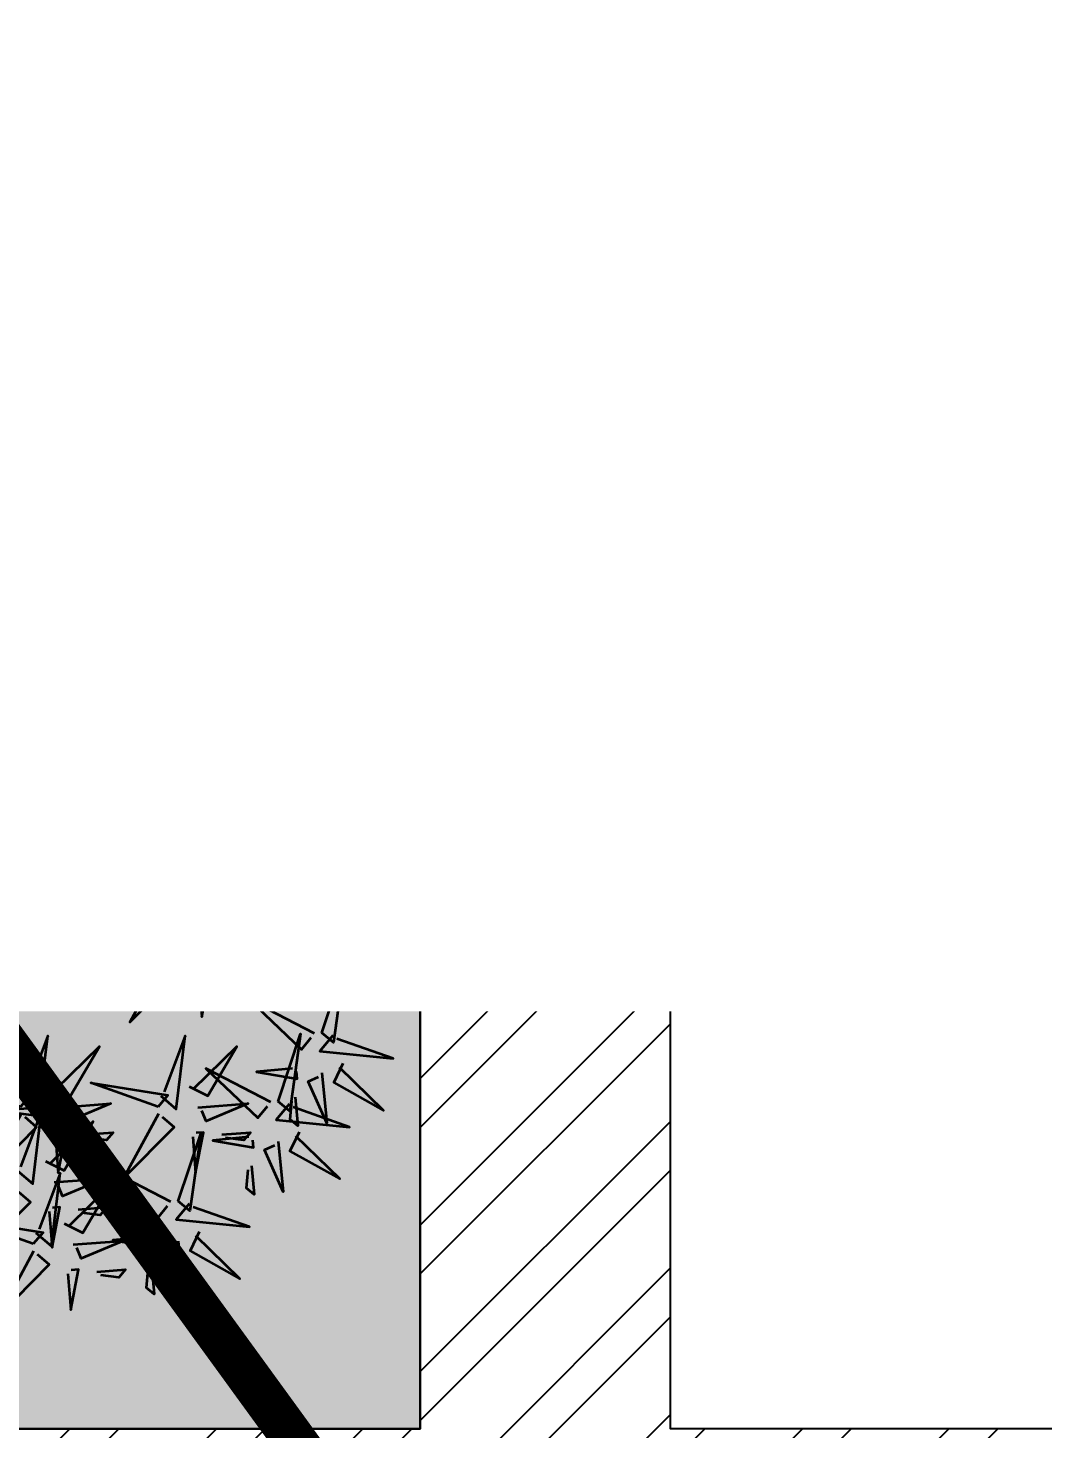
# Model space of a CAD drawing. Header units: millimetres. Extents: x -176651 to 424033, y -469666 to 486614.
# Drawn here: x 225212 to 226145, y 58050 to 59338 of the extents above; entities that cross this region are included whole.
import ezdxf
from ezdxf import colors
from ezdxf.entities.mleader import LeaderData, LeaderLine
from ezdxf.math import Vec2, Vec3

# ---------------------------------------------------------------- set-up
doc = ezdxf.new("R2010")
doc.units = ezdxf.units.MM
doc.set_wipeout_variables(frame=1)
doc.linetypes.add('1625W-Roof Plan$0$DASHED', pattern=[0.75, 0.5, -0.25])
for name, color, linetype in [('1625_West Villa$0$ad-Elevation 10', 8, 'Continuous'), ('1625_West Villa$0$ad-Furniture', 8, 'Continuous'), ('1625_West Villa$0$ad-Verandah', 8, 'Continuous'), ('1625_West Villa$0$ad-Wall', 8, 'Continuous'), ('1625_West Villa$0$ad-Wall hatch', 8, 'Continuous'), ('1625W-Roof Plan$0$ad-Secondary Roof', 8, 'Continuous'), ('ad-Plinth', 8, 'Continuous'), ('Site Levels$0$ad-Lvl-Entance road', 4, 'Continuous')]:
    doc.layers.add(name, color=color, linetype=linetype)
doc.layers.add('1625_West Villa$0$ad-Landscape', color=8, linetype='Continuous', lineweight=35)
doc.styles.add('Site Levels$0$Standard', font='arial.ttf')

# ---------------------------------------------------------------- blocks, each defined once
blk = doc.blocks.new('zw$F00C')
at = {"layer": 'ad-Plinth', "ltscale": 5}
blk.add_lwpolyline([(0, 13620), (12120, 13620), (12120, 0), (0, 0), (0, 4745), (2830, 4745), (2830, 8645), (0, 8645)], close=True, dxfattribs=at)
blk = doc.blocks.new('zw$898C')
at = {"layer": 'ad-Plinth', "ltscale": 5}
blk.add_blockref('zw$F00C', (30903.5, -375453.9), dxfattribs=at)
blk = doc.blocks.new('1625_West Villa$0$zw$7F57')
blk.add_wipeout([(230, 1350), (230, -1350), (0, -1350), (0, 1350)]).dxf.layer = '1625_West Villa$0$ad-Elevation 10'
at = {"layer": '1625_West Villa$0$ad-Elevation 10'}
for points in [[(0, -1350), (0, 1350)], [(230, -1350), (230, 1350)], [(100, 1300), (100, -1300)], [(130, 1300), (130, -1300)]]:
    blk.add_lwpolyline(points, dxfattribs=at)
blk.add_lwpolyline([(0, -1300), (0, -1350), (230, -1350), (230, -1300)], close=True, dxfattribs=at)
blk = doc.blocks.new('1625_West Villa$0$zw$6266')
at = {"layer": '1625_West Villa$0$ad-Wall hatch', "transparency": 33554610}
h = blk.add_hatch(dxfattribs=at)
h.set_pattern_fill('ANSI32', color=256, scale=10)
h.set_pattern_definition([(45, (388774.33, 102900.03), (-67.35192, 67.35192), []), (45, (388819.235, 102900.03), (-67.35192, 67.35192), [])])
h.paths.add_polyline_path([(230, 8875), (230, 9105), (0, 9105), (0, 8645), (2830, 8645), (2830, 4745), (0, 4745), (0, 0), (9240, 0), (9240, 230), (8540, 230), (8540, 4745), (4810, 4745), (4810, 4515), (4995, 4515), (4995, 3930), (5110, 3930), (5110, 4630), (8310, 4630), (8310, 3130), (6860, 3130), (6860, 3015), (8310, 3015), (8310, 230), (5110, 230), (5110, 3015), (6060, 3015), (6060, 3130), (4995, 3130), (4995, 230), (230, 230), (230, 4515), (3910, 4515), (3910, 4745), (3060, 4745), (3060, 8875)])
at = {"layer": '1625_West Villa$0$ad-Furniture'}
blk.add_blockref('1625_West Villa$0$zw$7F57', (2830, 6695), dxfattribs=at)
at = {"layer": '1625_West Villa$0$ad-Wall'}
blk.add_lwpolyline([(3910, 4745), (3060, 4745), (3060, 8875), (230, 8875), (230, 9105), (0, 9105), (0, 8645), (2830, 8645), (2830, 4745), (0, 4745), (0, 0), (9240, 0)], dxfattribs=at)
blk = doc.blocks.new('1625_West Villa$0$bamboo')
at = {"layer": '1625_West Villa$0$ad-Landscape', "color": 76}
blk.add_line((-470.6, -139.1), (-761.2, -217.2), dxfattribs=at)
for points in [[(-756.4, 1206.5), (-805.8, 1354.1), (-782.2, 1185.2), (-756.4, 1206.5)], [(-412.1, 1350.9), (-383.7, 1316.4), (-543.9, 1300.2), (-420.7, 1343.8)], [(-740.7, 1205), (-598.8, 1278.5), (-712.2, 1170.5), (-733.6, 1196.4)], [(-500.1, 1137.3), (-534, 1108.2), (-553.5, 1268), (-507.4, 1145.8)], [(-561.9, 1157.8), (-603.1, 1137.1), (-666.2, 1244.8), (-570.4, 1150.5)], [(-780.7, 1200.9), (-752.3, 1166.4), (-912.5, 1150.2), (-789.3, 1193.8)], [(-439.4, 1173.7), (-411, 1139.2), (-571.2, 1122.9), (-448, 1166.6)], [(-802.5, 1139.6), (-782.6, 1098), (-891.6, 1037.1), (-795.3, 1130.9)], [(-773.2, 987.3), (-807.1, 958.2), (-826.6, 1118), (-780.4, 995.8)], [(-756.8, 1119.3), (-767.3, 1009.2), (-726.8, 1100.5), (-749.7, 1110.6)], [(-692.4, 1128.9), (-613.8, 1121.3), (-702.5, 1106.1), (-701, 1121.8)], [(-581.3, 1111.7), (-691.5, 1120), (-599.4, 1081.4), (-589.8, 1104.4)], [(-461.1, 1112.3), (-441.3, 1070.7), (-550.3, 1009.8), (-454, 1103.7)], [(-698.4, 1066), (-704.4, 1003.1), (-687.2, 1017.3), (-691.3, 1057.4)], [(-633.3, 1052.3), (-696.3, 1057), (-681.8, 1040.1), (-641.8, 1045)], [(-570.3, 1047.5), (-576.3, 968.8), (-593.4, 1057.2), (-577.6, 1056)], [(-767.1, 963.1), (-620.5, 1015.5), (-788.9, 988.5), (-767.1, 963.1)], [(-768.3, 947.3), (-691.9, 807), (-802.2, 918.2), (-776.8, 940.1)], [(-592.6, 770.2), (-641.9, 917.8), (-618.4, 748.9), (-592.6, 770.2)], [(-576.8, 768.6), (-434.9, 842.2), (-548.4, 734.1), (-569.7, 760)], [(-959.1, 700.5), (-817.2, 774), (-930.7, 666), (-952, 691.8)], [(-616.9, 764.6), (-588.5, 730.1), (-748.7, 713.9), (-625.5, 757.5)], [(-638.6, 703.2), (-618.8, 661.6), (-727.8, 600.7), (-631.5, 694.6)], [(-619.9, 538.4), (-669.2, 686), (-645.7, 517), (-619.9, 538.4)], [(-593, 682.9), (-603.5, 572.8), (-563, 664.1), (-585.9, 674.3)], [(-528.6, 692.6), (-450, 684.9), (-538.7, 669.7), (-537.2, 685.5)], [(-534.6, 629.7), (-540.6, 566.8), (-523.4, 581), (-527.5, 621)], [(-604.1, 536.8), (-462.2, 610.4), (-575.7, 502.3), (-597, 528.2)], [(-650.3, 428.2), (-684.2, 399.1), (-703.7, 559), (-657.6, 436.7)], [(-712.1, 448.7), (-753.3, 428.1), (-816.4, 535.7), (-720.6, 441.4)], [(-644.2, 532.8), (-615.8, 498.3), (-776, 482), (-652.8, 525.7)], [(-665.9, 471.4), (-646.1, 429.8), (-755.1, 368.9), (-658.8, 462.8)], [(-555.9, 460.7), (-477.3, 453.1), (-566, 437.9), (-564.5, 453.6)], [(-644.2, 404), (-497.6, 456.4), (-666, 429.4), (-644.2, 404)], [(-620.3, 451.1), (-630.8, 341), (-590.3, 432.3), (-613.2, 442.5)], [(-731.5, 402.7), (-841.7, 410.9), (-749.6, 372.3), (-739.9, 395.4)], [(-645.4, 388.3), (-569, 247.9), (-679.3, 359.1), (-653.9, 381)], [(-561.9, 397.8), (-567.9, 334.9), (-550.7, 349.1), (-554.8, 389.2)], [(-783.5, 343.2), (-846.5, 347.9), (-832, 331), (-792, 335.9)], [(-720.5, 338.5), (-726.5, 259.7), (-743.5, 348.1), (-727.8, 346.9)], [(-606.2, 183.8), (-655.6, 331.4), (-632, 162.5), (-606.2, 183.8)], [(-590.5, 182.3), (-448.6, 255.9), (-562, 147.8), (-583.4, 173.7)], [(-918.2, 114.1), (-776.2, 187.7), (-889.7, 79.6), (-911, 105.5)], [(-630.5, 178.2), (-602.1, 143.7), (-762.3, 127.5), (-639.2, 171.1)], [(-510.6, -20.7), (-560, 126.9), (-536.5, -42), (-510.6, -20.7)], [(-444.7, 143.6), (-555, 151.8), (-462.9, 113.3), (-453.2, 136.3)], [(-652.3, 116.9), (-632.5, 75.3), (-741.4, 14.4), (-645.2, 108.2)], [(-606.6, 96.6), (-617.1, -13.5), (-576.7, 77.8), (-599.5, 88)], [(-542.2, 106.2), (-463.6, 98.6), (-552.3, 83.4), (-550.8, 99.1)], [(-496.8, 84.1), (-559.8, 88.8), (-545.3, 71.9), (-505.3, 76.8)], [(-535, -26.3), (-506.5, -60.8), (-666.8, -77), (-543.6, -33.4)], [(-444.7, -401.9), (-555, -393.6), (-462.9, -432.2), (-453.2, -409.1)], [(-496.8, -461.3), (-559.8, -456.6), (-545.3, -473.5), (-505.3, -468.6)]]:
    blk.add_lwpolyline(points, dxfattribs=at)
at = {"layer": '1625_West Villa$0$ad-Landscape', "color": 62}
for points in [[(-835, 1007.8), (-876.2, 987.1), (-939.2, 1094.8), (-843.4, 1000.5)], [(-854.3, 961.7), (-964.6, 970), (-872.5, 931.4), (-862.8, 954.4)], [(-1166, 756.5), (-1215.3, 904.1), (-1191.8, 735.2), (-1166, 756.5)], [(-906.4, 902.3), (-969.4, 907), (-954.8, 890.1), (-914.9, 895)], [(-843.4, 897.5), (-849.4, 818.8), (-866.4, 907.2), (-850.7, 906)], [(-1150.2, 755), (-1008.3, 828.6), (-1121.8, 720.5), (-1143.1, 746.4)], [(-974.8, 702), (-1024.2, 849.6), (-1000.7, 680.7), (-974.8, 702)], [(-1190.3, 750.9), (-1161.9, 716.5), (-1322.1, 700.2), (-1198.9, 743.8)], [(-1212, 689.6), (-1192.2, 648), (-1301.2, 587.1), (-1204.9, 680.9)], [(-999.2, 696.4), (-970.7, 661.9), (-1131, 645.7), (-1007.8, 689.3)], [(-1102, 678.9), (-1023.4, 671.3), (-1112.1, 656.1), (-1110.6, 671.8)], [(-1166.4, 669.3), (-1176.9, 559.2), (-1136.4, 650.5), (-1159.3, 660.7)], [(-1059.9, 523.7), (-1093.8, 494.6), (-1113.3, 654.4), (-1067.1, 532.2)], [(-1121.7, 544.2), (-1162.9, 523.5), (-1225.9, 631.2), (-1130.2, 536.9)], [(-1108, 616), (-1114, 553.1), (-1096.8, 567.3), (-1100.9, 607.4)], [(-1020.9, 635), (-1001.1, 593.4), (-1110, 532.6), (-1013.8, 626.4)], [(-975.2, 614.7), (-985.8, 504.7), (-945.3, 596), (-968.1, 606.1)], [(-910.8, 624.4), (-832.2, 616.8), (-921, 601.5), (-919.5, 617.3)], [(-1288.8, 429.3), (-1338.2, 576.9), (-1314.7, 408), (-1288.8, 429.3)], [(-1053.8, 499.5), (-907.2, 551.9), (-1075.6, 524.9), (-1053.8, 499.5)], [(-916.9, 561.5), (-922.9, 498.6), (-905.6, 512.8), (-909.7, 552.9)], [(-1273.1, 427.7), (-1131.2, 501.3), (-1244.7, 393.3), (-1266, 419.1)], [(-1141, 498.1), (-1251.3, 506.4), (-1159.2, 467.8), (-1149.5, 490.8)], [(-1055, 483.7), (-978.6, 343.4), (-1088.9, 454.6), (-1063.5, 476.4)], [(-1193.1, 438.6), (-1256.1, 443.4), (-1241.5, 426.4), (-1201.6, 431.4)], [(-1130.1, 433.9), (-1136.1, 355.2), (-1153.1, 443.6), (-1137.4, 442.4)], [(-1313.2, 423.7), (-1284.7, 389.2), (-1445, 373), (-1321.8, 416.6)], [(-1334.9, 362.3), (-1315.1, 320.7), (-1424, 259.8), (-1327.8, 353.7)], [(-1289.2, 342), (-1299.8, 231.9), (-1259.3, 323.3), (-1282.1, 333.4)], [(-1224.9, 351.7), (-1146.2, 344), (-1235, 328.8), (-1233.5, 344.6)], [(-1230.9, 288.8), (-1236.9, 225.9), (-1219.6, 240.1), (-1223.8, 280.1)], [(-1166, 102), (-1215.3, 249.6), (-1191.8, 80.7), (-1166, 102)], [(-933.9, 115.6), (-983.2, 263.3), (-959.7, 94.3), (-933.9, 115.6)], [(-1150.2, 100.5), (-1008.3, 174), (-1121.8, 66), (-1143.1, 91.9)], [(-1357.1, -48), (-1406.5, 99.6), (-1382.9, -69.3), (-1357.1, -48)], [(-1190.3, 96.4), (-1161.9, 61.9), (-1322.1, 45.7), (-1198.9, 89.3)], [(-958.2, 110.1), (-929.8, 75.6), (-1090, 59.3), (-966.8, 103)], [(-1212, 35.1), (-1192.2, -6.5), (-1301.2, -67.4), (-1204.9, 26.4)], [(-979.9, 48.7), (-960.1, 7.1), (-1069.1, -53.8), (-972.8, 40.1)], [(-869.9, 38), (-791.3, 30.4), (-880, 15.2), (-878.5, 30.9)], [(-548.2, 43.3), (-554.2, -19.6), (-537, -5.4), (-541.1, 34.7)], [(-1341.4, -49.5), (-1199.5, 24), (-1312.9, -84), (-1334.3, -58.1)], [(-1166.4, 14.8), (-1176.9, -95.3), (-1136.4, -4), (-1159.3, 6.1)], [(-1102, 24.4), (-1023.4, 16.8), (-1112.1, 1.6), (-1110.6, 17.3)], [(-934.3, 28.4), (-944.8, -81.7), (-904.3, 9.6), (-927.2, 19.8)], [(-875.9, -24.9), (-881.9, -87.8), (-864.7, -73.6), (-868.8, -33.5)], [(-718.6, -144.5), (-752.5, -173.6), (-772, -13.7), (-725.8, -136)], [(-1381.4, -53.6), (-1353, -88.1), (-1513.2, -104.3), (-1390.1, -60.7)], [(-1108, -38.5), (-1114, -101.4), (-1096.8, -87.2), (-1100.9, -47.1)], [(-780.4, -124), (-821.5, -144.7), (-884.6, -37), (-788.8, -131.3)], [(-556.7, -87.7), (-536.9, -129.3), (-645.8, -190.1), (-549.6, -96.3)], [(-1403.2, -114.9), (-1383.3, -156.5), (-1492.3, -217.4), (-1396.1, -123.6)], [(-712.5, -168.7), (-565.9, -116.3), (-734.3, -143.3), (-712.5, -168.7)], [(-1357.5, -135.2), (-1368, -245.3), (-1327.6, -154), (-1350.4, -143.9)], [(-1293.1, -125.6), (-1214.5, -133.2), (-1303.2, -148.4), (-1301.7, -132.7)], [(-1143.7, -283.2), (-1143, -123.3), (-1099.9, -274), (-1132.7, -280.9)], [(-799.7, -170.1), (-910, -161.8), (-817.9, -200.4), (-808.2, -177.3)], [(-1299.1, -188.5), (-1305.1, -251.4), (-1287.9, -237.2), (-1292, -197.1)], [(-1053.9, -275.7), (-1010.7, -209.6), (-1038.4, -295.3), (-1051.6, -286.6)], [(-713.7, -184.4), (-637.3, -324.8), (-747.6, -213.6), (-722.2, -191.7)], [(-851.8, -229.5), (-914.8, -224.8), (-900.2, -241.7), (-860.3, -236.8)], [(-788.8, -234.2), (-794.8, -313), (-811.8, -224.6), (-796, -225.8)], [(-1152.3, -296.4), (-1306, -271.7), (-1145.4, -329.2), (-1152.3, -296.4)], [(-841.4, -403.5), (-875.3, -432.7), (-894.8, -272.8), (-848.7, -395.1)], [(-903.2, -383.1), (-944.4, -403.7), (-1007.5, -296), (-911.7, -390.3)], [(-1158.7, -320.6), (-1114.9, -311.4), (-1174.8, -460.8), (-1156.4, -331.5)], [(-1075.2, -337.2), (-982.6, -397.6), (-1044.7, -319.4), (-1064.3, -334.9)], [(-1000.9, -310.2), (-948, -344.7), (-952.6, -322.9), (-990, -307.9)], [(-1114.4, -368.3), (-1068.3, -370), (-1064.9, -494.8), (-1103.4, -366)], [(-835.4, -427.8), (-688.8, -375.4), (-857.2, -402.4), (-835.4, -427.8)], [(-922.6, -429.1), (-1032.9, -420.9), (-940.7, -459.5), (-931.1, -436.4)], [(-1179.6, -607.1), (-1229, -459.4), (-1205.5, -628.4), (-1179.6, -607.1)], [(-836.6, -443.5), (-760.1, -583.9), (-870.5, -472.6), (-845, -450.8)], [(-974.6, -488.6), (-1037.7, -483.9), (-1023.1, -500.8), (-983.1, -495.9)], [(-911.6, -493.3), (-917.6, -572.1), (-934.7, -483.7), (-918.9, -484.8)], [(-1163.9, -608.6), (-1022, -535), (-1135.5, -643.1), (-1156.8, -617.2)], [(-1204, -612.6), (-1175.5, -647.1), (-1335.8, -663.4), (-1212.6, -619.7)], [(-1084.1, -757), (-1133.4, -609.4), (-1109.9, -778.4), (-1084.1, -757)], [(-889.6, -724), (-930.8, -744.6), (-993.8, -636.9), (-898.1, -731.2)], [(-827.8, -744.4), (-861.7, -773.6), (-881.2, -613.7), (-835.1, -736)], [(-589.2, -724), (-630.4, -744.6), (-693.5, -636.9), (-597.7, -731.2)], [(-527.4, -744.4), (-561.3, -773.6), (-580.8, -613.7), (-534.7, -736)], [(-1225.7, -674), (-1205.9, -715.6), (-1314.8, -776.5), (-1218.6, -682.6)], [(-1180, -694.3), (-1190.5, -804.4), (-1150.1, -713.1), (-1172.9, -702.9)], [(-1115.6, -684.7), (-1037, -692.3), (-1125.7, -707.5), (-1124.2, -691.8)], [(-1068.3, -758.6), (-926.4, -685), (-1039.9, -793.1), (-1061.2, -767.2)], [(-821.7, -768.6), (-675.1, -716.3), (-843.5, -743.3), (-821.7, -768.6)], [(-444.7, -715.5), (-555, -707.2), (-462.9, -745.8), (-453.2, -722.8)], [(-521.3, -768.6), (-374.8, -716.3), (-543.2, -743.3), (-521.3, -768.6)], [(-1108.4, -762.6), (-1079.9, -797.1), (-1240.2, -813.4), (-1117, -769.7)], [(-1121.6, -747.6), (-1127.7, -810.5), (-1110.4, -796.3), (-1114.5, -756.2)], [(-908.9, -770), (-1019.2, -761.8), (-927.1, -800.3), (-917.4, -777.3)], [(-608.6, -770), (-718.8, -761.8), (-626.7, -800.3), (-617.1, -777.3)], [(-822.9, -784.4), (-746.5, -924.8), (-856.8, -813.5), (-831.4, -791.7)], [(-513.8, -908.1), (-547.7, -937.2), (-567.2, -777.3), (-521, -899.6)], [(-496.8, -774.9), (-559.8, -770.2), (-545.3, -787.1), (-505.3, -782.2)], [(-522.5, -784.4), (-446.1, -924.8), (-556.4, -813.5), (-531, -791.7)], [(-1130.1, -824), (-1110.3, -865.6), (-1219.3, -926.5), (-1123, -832.6)], [(-961, -829.5), (-1024, -824.8), (-1009.5, -841.7), (-969.5, -836.8)], [(-898, -834.2), (-904, -913), (-921, -824.6), (-905.3, -825.7)], [(-660.6, -829.5), (-723.6, -824.8), (-709.1, -841.7), (-669.1, -836.8)], [(-575.6, -887.6), (-616.8, -908.3), (-679.8, -800.6), (-584, -894.9)], [(-597.6, -834.2), (-603.6, -913), (-620.7, -824.6), (-604.9, -825.7)], [(-1084.5, -844.3), (-1095, -954.4), (-1054.5, -863.1), (-1077.3, -852.9)], [(-1020.1, -834.7), (-941.4, -842.3), (-1030.2, -857.5), (-1028.7, -841.8)], [(-865.6, -975.2), (-915, -827.6), (-891.5, -996.5), (-865.6, -975.2)], [(-1026.1, -897.6), (-1032.1, -960.5), (-1014.9, -946.3), (-1019, -906.2)], [(-849.9, -976.7), (-708, -903.2), (-821.4, -1011.2), (-842.8, -985.4)], [(-554.7, -1044.4), (-588.6, -1073.6), (-608.1, -913.7), (-562, -1036)], [(-616.5, -1023.9), (-657.7, -1044.6), (-720.8, -936.9), (-625, -1031.2)], [(-594.9, -933.7), (-705.2, -925.4), (-613.1, -964), (-603.4, -940.9)], [(-508.9, -948), (-432.5, -1088.4), (-542.8, -977.2), (-517.4, -955.3)], [(-889.9, -980.8), (-861.5, -1015.3), (-1021.7, -1031.5), (-898.6, -987.9)], [(-647, -993.1), (-710, -988.4), (-695.4, -1005.3), (-655.5, -1000.4)], [(-584, -997.8), (-590, -1076.6), (-607, -988.2), (-591.3, -989.4)], [(-548.6, -1068.6), (-402.1, -1016.3), (-570.5, -1043.2), (-548.6, -1068.6)], [(-911.7, -1042.2), (-891.9, -1083.8), (-1000.8, -1144.6), (-904.6, -1050.8)], [(-866, -1062.5), (-876.5, -1172.5), (-836.1, -1081.2), (-858.9, -1071.1)], [(-801.6, -1052.8), (-723, -1060.4), (-811.7, -1075.7), (-810.2, -1059.9)], [(-635.9, -1070), (-746.1, -1061.7), (-654, -1100.3), (-644.4, -1077.3)], [(-549.8, -1084.4), (-473.4, -1224.8), (-583.8, -1113.5), (-558.3, -1091.7)], [(-807.6, -1115.7), (-813.6, -1178.6), (-796.4, -1164.4), (-800.5, -1124.4)], [(-687.9, -1129.5), (-751, -1124.7), (-736.4, -1141.7), (-696.4, -1136.8)], [(-624.9, -1134.2), (-630.9, -1213), (-648, -1124.6), (-632.2, -1125.7)]]:
    blk.add_lwpolyline(points, dxfattribs=at)
blk = doc.blocks.new('1625_West Villa$0$zw$6CCD')
at = {"transparency": 33554559}
h = blk.add_hatch(color=256, dxfattribs=at)
h.dxf.hatch_style = 1
h.set_gradient(color1=(153, 204, 0), color2=(63, 127, 0), tint=1, name='INVSPHERICAL')
h.paths.add_polyline_path([(0, -4975), (2830, -4975), (2830, -8875), (0, -8875)])
h = blk.add_hatch(dxfattribs=at)
h.set_pattern_fill('GRASS', color=74)
h.set_pattern_definition([(90, (-461574.16, 207857.781), (-17.96051224, 17.96051224), [4.7625, -31.1585245]), (45, (-461574.16, 207857.78), (-17.9605122, 17.9605122), [4.7625, -20.6375]), (135, (-461574.16, 207857.78), (-17.9605122, -17.9605122), [4.7625, -20.6375])])
h.paths.add_polyline_path([(2830, -4975), (0, -4975), (0, -8875), (2830, -8875)])
at = {"layer": '1625_West Villa$0$ad-Elevation 10'}
blk.add_lwpolyline([(0, -4975), (2830, -4975), (2830, -8875), (0, -8875)], close=True, dxfattribs=at)
at = {"layer": '1625_West Villa$0$ad-Landscape', "linetype": 'Continuous', "xscale": -0.4205116771710663, "yscale": 0.4205116771710663, "zscale": 0.4205116771710663}
blk.add_blockref('1625_West Villa$0$bamboo', (2243.3, -8255.5), dxfattribs=at)
blk = doc.blocks.new('1625W-Roof Plan$0$A$Ca594aa6c')
at = {"layer": '1625W-Roof Plan$0$ad-Secondary Roof', "linetype": '1625W-Roof Plan$0$DASHED', "ltscale": 2, "const_width": 40}
blk.add_lwpolyline([(2380, -8425), (4485.4, -11322.5), (2380, -14220), (-600, -14220), (-600, -8425)], close=True, dxfattribs=at)
blk = doc.blocks.new('1625W-Roof Plan')
blk.add_blockref('1625W-Roof Plan$0$A$Ca594aa6c', (0, 13620))
blk = doc.blocks.new('1625_West Villa')
at = {"layer": '1625_West Villa$0$ad-Verandah'}
blk.add_blockref('1625_West Villa$0$zw$6CCD', (0, 13620), dxfattribs=at)
blk.add_blockref('1625W-Roof Plan', (0, 0))
blk.add_blockref('1625_West Villa$0$zw$6266', (0, 0))
blk = doc.blocks.new("All Plot's Villa Plans")
at = {"ltscale": 5}
blk.add_blockref('1625_West Villa', (222742.3, 53304.9), dxfattribs=at)
blk = doc.blocks.new('Site Levels$0$zw$1B0B')
at = {"layer": 'Site Levels$0$ad-Lvl-Entance road'}
ml = blk.add_multileader_mtext('Standard', dxfattribs=at)
ml.set_content('{\\fArial|b1|i0|c0|p34;496.79}', color=256, style='Site Levels$0$Standard')
ml.set_leader_properties()
ml.build(insert=Vec2(0, 0))
ml.multileader.update_dxf_attribs({"has_text_frame": 1, "arrow_head_size": 1219.2, "scale": 12})
ctx = ml.context
ctx.base_point, ctx.scale, ctx.char_height, ctx.arrow_head_size, ctx.landing_gap_size, ctx.plane_origin = Vec3(215314.5, -39776.4), 12, 1219.186, 1219.2, 609.6, Vec3(213475.2, -35056.2)
notes = []
notes.append((ctx, [(0, (1, 1, 0), (214469.5, -39776.4), (1, 0), 845, [(0, [(213475.2, -35056.2)], 0, [])])]))
ctx.mtext.insert, ctx.mtext.width, ctx.mtext.defined_height, ctx.mtext.flow_direction = Vec3(215924.1, -39156), 5138.489, 1392.4, 5
ctx.mtext.has_bg_fill, ctx.mtext.bg_color, ctx.mtext.bg_scale_factor, ctx.mtext.bg_transparency, ctx.mtext.use_window_bg_color = 1, -1027028792, 1.5, 0, 1
for ctx, leaders in notes:
    for number, flags, end, landing, length, lines in leaders:
        leader = LeaderData()
        leader.index, (leader.has_last_leader_line, leader.has_dogleg_vector, leader.attachment_direction) = number, flags
        leader.last_leader_point, leader.dogleg_vector, leader.dogleg_length = Vec3(end), Vec3(landing), length
        for number, points, colour, breaks in lines:
            line = LeaderLine()
            line.index, line.vertices, line.color, line.breaks = number, Vec3.list(points), colors.encode_raw_color(colour), breaks
            leader.lines.append(line)
        ctx.leaders.append(leader)
blk = doc.blocks.new('Site Levels')
at = {"layer": 'Site Levels$0$ad-Lvl-Entance road', "ltscale": 5}
blk.add_blockref('Site Levels$0$zw$1B0B', (-5982.9, 99418.6), dxfattribs=at)

msp = doc.modelspace()

# ---------------------------------------------------------------- block references
at = {"ltscale": 5}
msp.add_blockref("All Plot's Villa Plans", (0, 0), dxfattribs=at)

# ---------------------------------------------------------------- next in the draw order: block references
msp.add_blockref('zw$898C', (191838.8, 428758.8), dxfattribs=at)

# ---------------------------------------------------------------- next in the draw order: block references
msp.add_blockref('Site Levels', (0, 0), dxfattribs=at)

doc.saveas('drawing.dxf')
